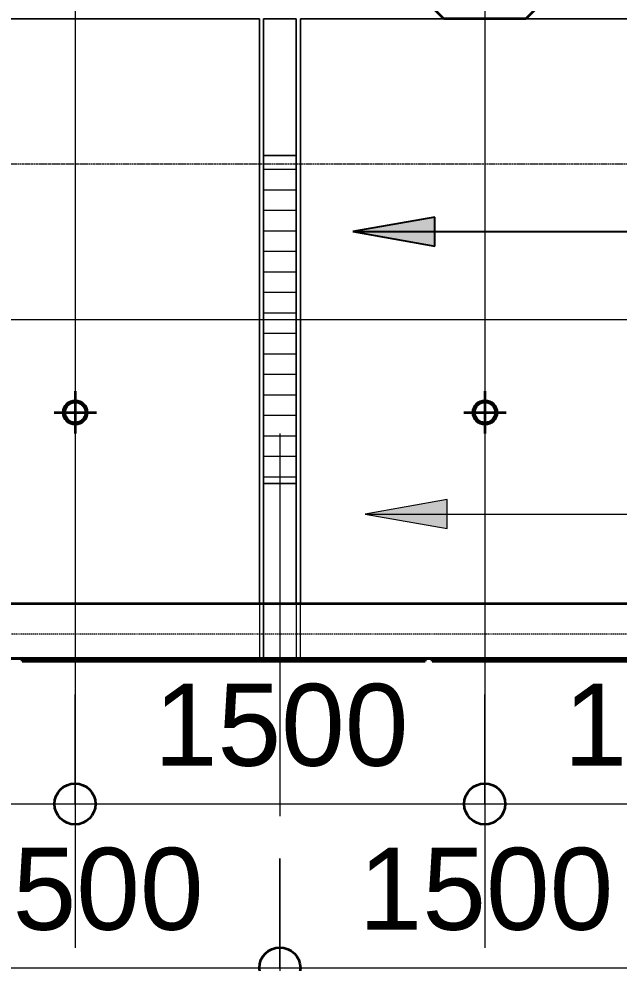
# Model space of a CAD drawing. Header units: millimetres. Extents: x -712454 to -640739, y -26917 to 7174.
# Drawn here: x -663888 to -661690, y -21238 to -17783 of the extents above; entities that cross this region are included whole.
import ezdxf

# ---------------------------------------------------------------- set-up
doc = ezdxf.new("R2010")
doc.units = ezdxf.units.MM
for name, pattern in [('DPA_Grid _ Level 100', [10, 5.5, -1.6, 1.3, -1.6]), ('DPA_Hidden 100', [7.2, 4.7, -2.5]), ('DPA_Hidden 50', [3, 2, -1])]:
    doc.linetypes.add(name, pattern=pattern)
for name, color, linetype, lineweight in [('A-ANNO-DIMS', 1, 'Continuous', 9), ('A-ANNO-DIMS-100', 1, 'Continuous', 9), ('A-ANNO-NOTE', 3, 'Continuous', 25), ('A-COLS-E', 1, 'Continuous', 35), ('A-COLS-HDLN', 2, 'Continuous', 9), ('A-DETL', 1, 'Continuous', 70), ('A-DETL-GENF', 2, 'Continuous', 25), ('A-FLOR-E', 2, 'Continuous', 35), ('A-GLAZ-CURT', 2, 'Continuous', 9), ('E-LITE-EQPM', 2, 'Continuous', 35), ('G-ANNO-TEXT', 3, 'Continuous', 9), ('S-GRID', 251, 'Continuous', 9), ('WALL-E', 2, 'Continuous', 35)]:
    doc.layers.add(name, color=color, linetype=linetype, lineweight=lineweight)
doc.styles.add('Arial_2', font='arial.ttf', dxfattribs={"height": 300})
doc.dimstyles.new('DPA-DIM-3_0_C-C', dxfattribs={"dimscale": 304.8, "dimtxt": 306.07782, "dimasz": 0.492126, "dimexe": 0.656168, "dimexo": 0.0625, "dimgap": 0.164042, "dimtad": 1, "dimdec": 0, "dimzin": 0, "dimdsep": 46, "dimtxsty": 'Arial_2', "dimblk1": 'DOTBLANK', "dimblk2": 'DOTBLANK', "dimsah": 1, "dimcen": 0.09, "dimdle": 0.656168, "dimadec": 8, "dimazin": 0, "dimtfac": 1, "dimtdec": 4, "dimtix": 1, "dimtmove": 0, "dimatfit": 3, "dimfxl": 1.312336, "dimfxlon": 1, "dimtvp": 1, "dimtolj": 1, "dimtzin": 0, "dimarcsym": 2})

# ---------------------------------------------------------------- blocks, each defined once
blk = doc.blocks.new('DPA_Rectangular Tuscan Column - Rectangular Tuscan Column-11935156-4213-01 ENLARGED ENTRANCE 3 GROUND LEVEL - REFLECTED CEILING PLAN')
at = {"layer": 'A-COLS-E'}
for p, q in [((-200, 250), (-150, 300)), ((-150, 300), (150, 300)), ((150, 300), (200, 250)), ((-200, -250), (-200, 250)), ((200, 250), (200, -250)), ((-150, -300), (-200, -250)), ((200, -250), (150, -300)), ((150, -300), (-150, -300))]:
    blk.add_line(p, q, dxfattribs=at)
at = {"layer": 'A-COLS-HDLN'}
for p, q in [((-125, 250), (125, 250)), ((-125, -150), (-125, 250)), ((125, 250), (125, -150)), ((-200, 225), (-125, 225)), ((-200, 219), (-200, 225)), ((-131, 219), (-200, 219)), ((-131, 181), (-131, 219)), ((-125, 225), (-125, 175)), ((125, 225), (200, 225)), ((125, 175), (125, 225)), ((131, 219), (131, 181)), ((200, 219), (131, 219)), ((200, 225), (200, 219)), ((-200, 181), (-131, 181)), ((-200, 175), (-200, 181)), ((-125, 175), (-200, 175)), ((200, 175), (125, 175)), ((131, 181), (200, 181)), ((200, 181), (200, 175)), ((125, -150), (-125, -150))]:
    blk.add_line(p, q, dxfattribs=at)
blk = doc.blocks.new('DPA_CP_Metal Ceiling Luminaire - Linear Luminaire Entrance-V46-4213-01 ENLARGED ENTRANCE 3 GROUND LEVEL - REFLECTED CEILING PLAN')
at = {"layer": 'A-GLAZ-CURT'}
h = blk.add_hatch(dxfattribs=at)
h.set_pattern_fill('FP_6', color=256, style=0, pattern_type=2)
h.set_pattern_definition([(0, (-679466.046, -16082.944), (0, -75), [])])
h.paths.add_polyline_path([(-680872.4, -16482.9), (-680872.4, -15282.9), (-680992.4, -15282.9), (-680992.4, -16482.9)])
for p, q in [((-680992.4, -15282.9), (-680992.4, -16482.9)), ((-680872.4, -15282.9), (-680992.4, -15282.9)), ((-680992.4, -15282.9), (-680872.4, -15282.9)), ((-680992.4, -16482.9), (-680992.4, -15282.9)), ((-680872.4, -16482.9), (-680872.4, -15282.9)), ((-680872.4, -15282.9), (-680872.4, -16482.9)), ((-680992.4, -16482.9), (-680872.4, -16482.9)), ((-680872.4, -16482.9), (-680992.4, -16482.9))]:
    blk.add_line(p, q, dxfattribs=at)
blk = doc.blocks.new('DPA_CP_Metal Ceiling Panel - Vertical Panel Entrance-12687177-4213-01 ENLARGED ENTRANCE 3 GROUND LEVEL - REFLECTED CEILING PLAN')
at = {"layer": 'A-GLAZ-CURT'}
for p, q in [((-679492.4, -17783), (-679372.4, -17783)), ((-679492.4, -17783), (-679492.4, -18283)), ((-679492.4, -17783), (-679492.4, -18283)), ((-679372.4, -17783), (-679492.4, -17783)), ((-679492.4, -17783), (-679372.4, -17783)), ((-679492.4, -18283), (-679492.4, -17783)), ((-679372.4, -17783), (-679372.4, -18283)), ((-679372.4, -18283), (-679372.4, -17783)), ((-679372.4, -17783), (-679372.4, -18283)), ((-679492.4, -18283), (-679372.4, -18283)), ((-679492.4, -18283), (-679372.4, -18283)), ((-679372.4, -18283), (-679492.4, -18283))]:
    blk.add_line(p, q, dxfattribs=at)
blk = doc.blocks.new('D1 - D1-12676964-4213-01 ENLARGED ENTRANCE 3 GROUND LEVEL - REFLECTED CEILING PLAN')
at = {"layer": 'A-DETL-GENF'}
for radius in [45, 40]:
    blk.add_circle((0, 0), radius, dxfattribs=at)
at = {"layer": 'E-LITE-EQPM'}
for p, q in [((0, 77.5), (0, -77.5)), ((-77.5, 0), (77.5, 0))]:
    blk.add_line(p, q, dxfattribs=at)
blk.add_circle((0, 0), 38, dxfattribs=at)
blk = doc.blocks.new('System Panel - DPA-AR_Metal Ceiling Rectangular Panel-16084403-4213-01 ENLARGED ENTRANCE 3 GROUND LEVEL - REFLECTED CEILING PLAN')
at = {"layer": 'A-GLAZ-CURT'}
for p, q in [((-678007.4, -17783), (-679357.4, -17783)), ((-679357.4, -17783), (-679357.4, -19923)), ((-679357.4, -20123), (-679357.4, -17783)), ((-679357.4, -17783), (-678007.4, -17783)), ((-678007.4, -19923), (-678007.4, -17783)), ((-678007.4, -17783), (-678007.4, -20123)), ((-679357.4, -20123), (-678007.4, -20123)), ((-678007.4, -20123), (-679357.4, -20123))]:
    blk.add_line(p, q, dxfattribs=at)
blk = doc.blocks.new('DPA_CP_Metal Ceiling Panel - Vertical Panel Entrance-16084103-4213-01 ENLARGED ENTRANCE 3 GROUND LEVEL - REFLECTED CEILING PLAN')
at = {"layer": 'A-GLAZ-CURT'}
for p, q in [((-680992.4, -19483), (-680872.4, -19483)), ((-680992.4, -19483), (-680992.4, -20123)), ((-680992.4, -19483), (-680992.4, -19923)), ((-680872.4, -19483), (-680992.4, -19483)), ((-680992.4, -19483), (-680872.4, -19483)), ((-680992.4, -20123), (-680992.4, -19483)), ((-680872.4, -19483), (-680872.4, -20123)), ((-680872.4, -19923), (-680872.4, -19483)), ((-680872.4, -19483), (-680872.4, -20123)), ((-680992.4, -20123), (-680872.4, -20123)), ((-680992.4, -20123), (-680872.4, -20123)), ((-680872.4, -20123), (-680992.4, -20123))]:
    blk.add_line(p, q, dxfattribs=at)
blk = doc.blocks.new('DIMBLOCK77-4213-01 ENLARGED ENTRANCE 3 GROUND LEVEL - REFLECTED CEILING PLAN')
at = {"layer": 'A-ANNO-DIMS-100'}
for p, q in [((-665182.4, -20255.3), (-665182.4, -20855.3)), ((-665182.4, -20655.3), (-665182.4, -20255.3)), ((-663682.4, -20255.3), (-663682.4, -20855.3)), ((-663682.4, -20655.3), (-663682.4, -20255.3)), ((-665182.4, -20655.3), (-663682.4, -20655.3))]:
    blk.add_line(p, q, dxfattribs=at)
at = {"layer": 'A-ANNO-DIMS-100', "lineweight": 35}
for centre in [(-665182.4, -20655.3), (-663682.4, -20655.3)]:
    blk.add_circle(centre, 75, dxfattribs=at)
at = {"layer": 'A-ANNO-DIMS-100', "color": 0, "insert": (-664893.8, -20215.8), "char_height": 300, "width": 1107.531, "attachment_point": 1, "line_spacing_factor": 0.941778, "style": 'Arial_2'}
blk.add_mtext('1500', dxfattribs=at)
blk = doc.blocks.new('_DotBlank')
at = {"color": 0, "linetype": 'ByBlock', "lineweight": -2}
blk.add_line((-0.5, 0), (-1, 0), dxfattribs=at)
blk.add_circle((0, 0), 0.5, dxfattribs=at)
blk = doc.blocks.new('DIMBLOCK78-4213-01 ENLARGED ENTRANCE 3 GROUND LEVEL - REFLECTED CEILING PLAN')
at = {"layer": 'A-ANNO-DIMS-100'}
for p, q in [((-663682.4, -20255.3), (-663682.4, -20855.3)), ((-663682.4, -20655.3), (-663682.4, -20255.3)), ((-662182.4, -20255.3), (-662182.4, -20855.3)), ((-662182.4, -20655.3), (-662182.4, -20255.3)), ((-663682.4, -20655.3), (-662182.4, -20655.3))]:
    blk.add_line(p, q, dxfattribs=at)
at = {"layer": 'A-ANNO-DIMS-100', "lineweight": 35}
for centre in [(-663682.4, -20655.3), (-662182.4, -20655.3)]:
    blk.add_circle(centre, 75, dxfattribs=at)
at = {"layer": 'A-ANNO-DIMS-100', "color": 0, "insert": (-663393.8, -20215.8), "char_height": 300, "width": 1107.531, "attachment_point": 1, "line_spacing_factor": 0.941778, "style": 'Arial_2'}
blk.add_mtext('1500', dxfattribs=at)
blk = doc.blocks.new('DIMBLOCK79-4213-01 ENLARGED ENTRANCE 3 GROUND LEVEL - REFLECTED CEILING PLAN')
at = {"layer": 'A-ANNO-DIMS-100'}
for p, q in [((-662182.4, -20255.3), (-662182.4, -20855.3)), ((-662182.4, -20655.3), (-662182.4, -20255.3)), ((-660682.4, -20255.3), (-660682.4, -20855.3)), ((-660682.4, -20655.3), (-660682.4, -20255.3)), ((-662182.4, -20655.3), (-660482.4, -20655.3))]:
    blk.add_line(p, q, dxfattribs=at)
at = {"layer": 'A-ANNO-DIMS-100', "lineweight": 35}
for centre in [(-662182.4, -20655.3), (-660682.4, -20655.3)]:
    blk.add_circle(centre, 75, dxfattribs=at)
at = {"layer": 'A-ANNO-DIMS-100', "color": 0, "insert": (-661893.8, -20215.8), "char_height": 300, "width": 1107.531, "attachment_point": 1, "line_spacing_factor": 0.941778, "style": 'Arial_2'}
blk.add_mtext('1500', dxfattribs=at)
blk = doc.blocks.new('DIMBLOCK187-4213-01 ENLARGED ENTRANCE 3 GROUND LEVEL - REFLECTED CEILING PLAN')
at = {"layer": 'A-ANNO-DIMS-100'}
for p, q in [((-664432.4, -20855.3), (-664432.4, -21455.3)), ((-664432.4, -21255.3), (-664432.4, -20855.3)), ((-662932.4, -20855.3), (-662932.4, -21455.3)), ((-662932.4, -21255.3), (-662932.4, -20855.3)), ((-664432.4, -21255.3), (-662932.4, -21255.3))]:
    blk.add_line(p, q, dxfattribs=at)
at = {"layer": 'A-ANNO-DIMS-100', "lineweight": 35}
for centre in [(-664432.4, -21255.3), (-662932.4, -21255.3)]:
    blk.add_circle(centre, 75, dxfattribs=at)
at = {"layer": 'A-ANNO-DIMS-100', "color": 0, "insert": (-664143.8, -20815.8), "char_height": 300, "width": 1107.531, "attachment_point": 1, "line_spacing_factor": 0.941778, "style": 'Arial_2'}
blk.add_mtext('1500', dxfattribs=at)
blk = doc.blocks.new('DIMBLOCK188-4213-01 ENLARGED ENTRANCE 3 GROUND LEVEL - REFLECTED CEILING PLAN')
at = {"layer": 'A-ANNO-DIMS-100'}
for p, q in [((-662932.4, -20855.3), (-662932.4, -21455.3)), ((-662932.4, -21255.3), (-662932.4, -20855.3)), ((-661432.4, -20855.3), (-661432.4, -21455.3)), ((-661432.4, -21255.3), (-661432.4, -20855.3)), ((-662932.4, -21255.3), (-661232.4, -21255.3))]:
    blk.add_line(p, q, dxfattribs=at)
at = {"layer": 'A-ANNO-DIMS-100', "lineweight": 35}
for centre in [(-662932.4, -21255.3), (-661432.4, -21255.3)]:
    blk.add_circle(centre, 75, dxfattribs=at)
at = {"layer": 'A-ANNO-DIMS-100', "color": 0, "insert": (-662643.8, -20815.8), "char_height": 300, "width": 1107.531, "attachment_point": 1, "line_spacing_factor": 0.941778, "style": 'Arial_2'}
blk.add_mtext('1500', dxfattribs=at)

msp = doc.modelspace()

# ---------------------------------------------------------------- hatches: boundary and pattern name
at = {"layer": 'A-ANNO-NOTE'}
msp.add_hatch(color=256, dxfattribs=at).paths.add_polyline_path([(-662664.7, -18561.2), (-662364.7, -18614.1), (-662364.7, -18508.3)])
at = {"layer": 'G-ANNO-TEXT'}
msp.add_hatch(color=7, dxfattribs=at).paths.add_polyline_path([(-662620.4, -19594.7), (-662320.4, -19647.6), (-662320.4, -19541.8)])

# ---------------------------------------------------------------- linework, layer by layer
at = {"layer": 'A-ANNO-NOTE'}
for p, q in [((-662364.7, -18508.3), (-662664.7, -18561.2)), ((-662364.7, -18614.1), (-662364.7, -18508.3)), ((-662664.7, -18561.2), (-662364.7, -18614.1)), ((-662664.7, -18561.2), (-655767.9, -18561.2))]:
    msp.add_line(p, q, dxfattribs=at)
at = {"layer": 'A-DETL', "color": 8, "linetype": 'DPA_Hidden 50', "lineweight": 9}
for p, q in [((-663682.4, -12183), (-663682.4, -21183)), ((-662182.4, -12183), (-662182.4, -21183)), ((-682232.4, -18883), (-657482.4, -18883)), ((-662932.4, -19300.5), (-662932.4, -20700.5))]:
    msp.add_line(p, q, dxfattribs=at)
at = {"layer": 'A-DETL', "linetype": 'DPA_Hidden 100', "lineweight": 9}
msp.add_line((-699137.4, -20033), (-652322.4, -20033), dxfattribs=at)
at = {"layer": 'A-FLOR-E'}
for p, q in [((-660060.9, -20123), (-693305.4, -20123)), ((-693305.4, -20123), (-660060.9, -20123))]:
    msp.add_line(p, q, dxfattribs=at)
at = {"layer": 'G-ANNO-TEXT', "color": 50}
for p, q in [((-662320.4, -19541.8), (-662620.4, -19594.7)), ((-662320.4, -19647.6), (-662320.4, -19541.8)), ((-662620.4, -19594.7), (-662320.4, -19647.6)), ((-662620.4, -19594.7), (-655703.3, -19594.7))]:
    msp.add_line(p, q, dxfattribs=at)
at = {"layer": 'S-GRID', "linetype": 'DPA_Grid _ Level 100'}
msp.add_line((-711553.5, -18313), (-641560, -18313), dxfattribs=at)
at = {"layer": 'WALL-E'}
for p, q in [((-660135.9, -19923), (-693205.4, -19923)), ((-693405.4, -20123), (-660135.9, -20123)), ((-660135.9, -20123), (-693405.4, -20123)), ((-663875.4, -20123), (-662400.4, -20123)), ((-662400.4, -20123), (-663875.4, -20123)), ((-663875.4, -20133), (-663875.4, -20123)), ((-663875.4, -20123), (-663875.4, -20133)), ((-663875.4, -20133), (-662400.4, -20133)), ((-662400.4, -20133), (-663875.4, -20133)), ((-662400.4, -20123), (-662400.4, -20133)), ((-662400.4, -20133), (-662400.4, -20123)), ((-662375.4, -20123), (-660900.4, -20123)), ((-660900.4, -20123), (-662375.4, -20123)), ((-662375.4, -20133), (-662375.4, -20123)), ((-662375.4, -20123), (-662375.4, -20133)), ((-662375.4, -20133), (-660900.4, -20133)), ((-660900.4, -20133), (-662375.4, -20133))]:
    msp.add_line(p, q, dxfattribs=at)

# ---------------------------------------------------------------- block references
at = {"layer": 'A-COLS-E'}
msp.add_blockref('DPA_Rectangular Tuscan Column - Rectangular Tuscan Column-11935156-4213-01 ENLARGED ENTRANCE 3 GROUND LEVEL - REFLECTED CEILING PLAN', (-662182.4, -17483), dxfattribs=at)
at = {"layer": 'A-GLAZ-CURT'}
for name, p in [('System Panel - DPA-AR_Metal Ceiling Rectangular Panel-16084403-4213-01 ENLARGED ENTRANCE 3 GROUND LEVEL - REFLECTED CEILING PLAN', (15000, 0)), ('DPA_CP_Metal Ceiling Panel - Vertical Panel Entrance-12687177-4213-01 ENLARGED ENTRANCE 3 GROUND LEVEL - REFLECTED CEILING PLAN', (16500, 0)), ('System Panel - DPA-AR_Metal Ceiling Rectangular Panel-16084403-4213-01 ENLARGED ENTRANCE 3 GROUND LEVEL - REFLECTED CEILING PLAN', (16500, 0)), ('DPA_CP_Metal Ceiling Luminaire - Linear Luminaire Entrance-V46-4213-01 ENLARGED ENTRANCE 3 GROUND LEVEL - REFLECTED CEILING PLAN', (18000, -3000)), ('DPA_CP_Metal Ceiling Panel - Vertical Panel Entrance-16084103-4213-01 ENLARGED ENTRANCE 3 GROUND LEVEL - REFLECTED CEILING PLAN', (18000, 0))]:
    msp.add_blockref(name, p, dxfattribs=at)
at = {"layer": 'E-LITE-EQPM'}
for p in [(-663681.4, -19223), (-662181.4, -19223)]:
    msp.add_blockref('D1 - D1-12676964-4213-01 ENLARGED ENTRANCE 3 GROUND LEVEL - REFLECTED CEILING PLAN', p, dxfattribs=at)

# ---------------------------------------------------------------- dimensions: what is measured, and where the dimension line sits
at = {"layer": 'A-ANNO-DIMS'}
for base, p1, p2, picture, middle in [((-663682.4, -20655.3), (-665182.4, -20255.3), (-663682.4, -20255.3), 'DIMBLOCK77-4213-01 ENLARGED ENTRANCE 3 GROUND LEVEL - REFLECTED CEILING PLAN', (-664432.4, -20452.1)), ((-662182.4, -20655.3), (-663682.4, -20255.3), (-662182.4, -20255.3), 'DIMBLOCK78-4213-01 ENLARGED ENTRANCE 3 GROUND LEVEL - REFLECTED CEILING PLAN', (-662932.4, -20452.1)), ((-660682.4, -20655.3), (-662182.4, -20255.3), (-660682.4, -20255.3), 'DIMBLOCK79-4213-01 ENLARGED ENTRANCE 3 GROUND LEVEL - REFLECTED CEILING PLAN', (-661432.4, -20452.1)), ((-662932.4, -21255.3), (-664432.4, -20855.3), (-662932.4, -20855.3), 'DIMBLOCK187-4213-01 ENLARGED ENTRANCE 3 GROUND LEVEL - REFLECTED CEILING PLAN', (-663682.4, -21052.1)), ((-661432.4, -21255.3), (-662932.4, -20855.3), (-661432.4, -20855.3), 'DIMBLOCK188-4213-01 ENLARGED ENTRANCE 3 GROUND LEVEL - REFLECTED CEILING PLAN', (-662182.4, -21052.1))]:
    dim = msp.add_linear_dim(base=base, p1=p1, p2=p2, dimstyle='DPA-DIM-3_0_C-C', override={"dimpost": '<>', "dimfxl": 1500}, dxfattribs=at)
    dim.commit()
    dim.dimension.update_dxf_attribs({"geometry": picture, "text_midpoint": middle})

doc.saveas('drawing.dxf')
